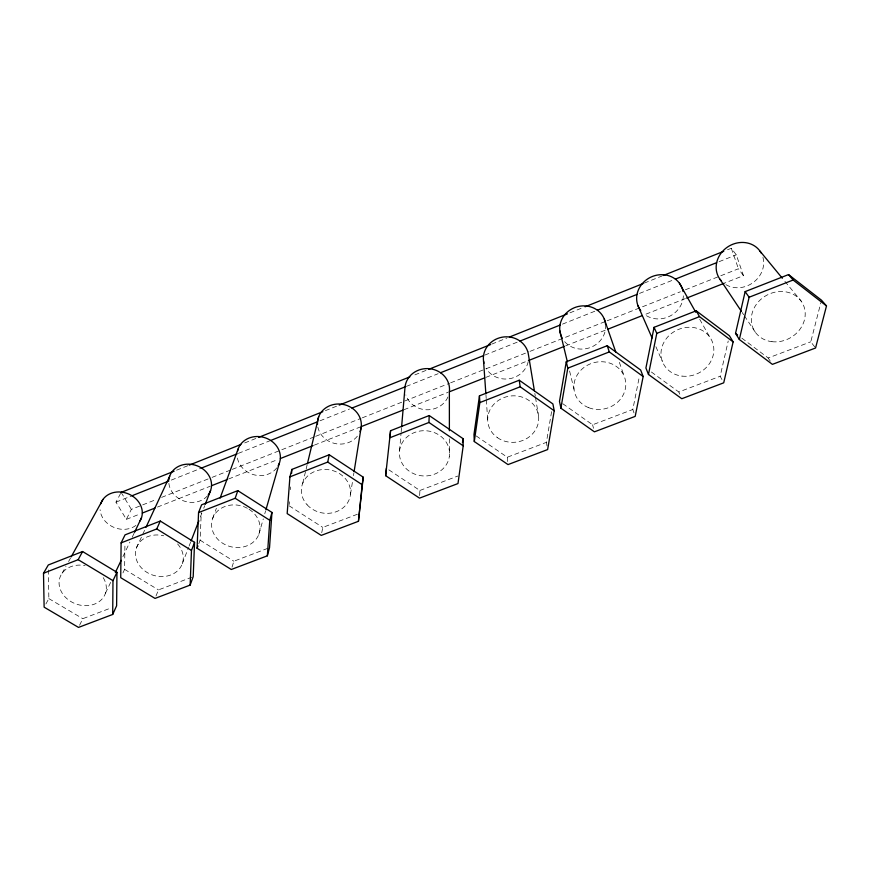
<?xml version="1.0" encoding="UTF-8"?>
<svg xmlns="http://www.w3.org/2000/svg" width="870" height="870" viewBox="0 0 870 870"><rect width="100%" height="100%" fill="white"/><g stroke="black" fill="none" stroke-linecap="round" stroke-linejoin="round"><path stroke-width="0.65" stroke-dasharray="4.35 3.26" d="M122.942 572.928L124.606 569.361L124.932 544.152M198.817 543.663L200.111 540.194L201.264 512.691M419.655 495.585L419.895 490.473L388.651 469.713M289.242 504.459L289.449 501.762M290.362 489.636L290.558 486.939M399.547 450.801L401.037 433.499M401.146 432.172L401.494 428.171M350.501 494.247L352.611 480.979M353.459 475.672L353.883 473.019M547.012 445.962L546.393 442.351L551.776 410.564M321.748 532.734L322.781 527.405L359.538 513.43M634.002 412.935L632.816 409.487L639.352 376.612M721.948 379.537L720.175 376.253L728.223 340.986M302.684 483.35L305.827 470.289M306.142 468.973L307.077 465.058M814.766 346.967L810.775 341.801L820.823 302.793M258.836 534.387L263.295 518.911M264.774 513.757L265.524 511.179M232.029 567.131L233.878 561.215L268.297 548.133M212.671 518.389L216.38 508.276M182.276 563.738L188.616 547.328M189.105 546.066L190.573 542.282M200.328 517.041L201.796 513.256M203.743 508.21L204.722 505.687M156.002 595.983L158.47 589.904L191.955 577.169M136.351 548.089L145.388 528.601M105.477 593.177L110.707 582.226M122.909 556.691L129.88 542.097M132.196 537.225L134.524 532.364M79.594 625.225L82.813 618.679L110.349 608.206M120.582 493.453L115.971 502.153L126.357 519.357L131.348 509.374L141.44 505.372M45.903 603.965L48.85 598.614L48.361 569.013M62.118 573.243L66 566.218M68.589 561.531L70.535 558.018M176.621 470.181L187.974 465.646M244.698 442.95L256.052 438.404M325.38 410.673L337.995 405.627M414.892 374.861L427.496 369.815M491.789 344.096L506.916 338.038M569.959 312.83L582.563 307.784M644.333 283.065L661.983 276.007M727.537 249.777L731.322 248.265L736.27 254.834L743.469 275.638L723.971 283.337M115.971 502.153L131.99 495.759M171.314 480.088L201.535 468.038M238.391 453.346L270.679 440.47M319.975 420.808L349.522 409.03M406.257 386.41L438.099 373.719M484.818 355.09L517.498 342.062M562.488 324.129L594.884 311.21M639.493 293.418L672.891 280.107M719.109 261.674L736.27 254.834M142.702 504.872L156.589 499.369M161.635 497.368L210.855 477.858M212.117 477.358L231.05 469.854M232.312 469.354L314.353 436.838M315.614 436.338L361.05 418.329M362.312 417.828L449.398 383.311M450.66 382.811L528.916 351.795M530.178 351.295L605.911 321.28M607.173 320.78L680.373 291.776M685.419 289.775L738.434 268.765L743.469 275.638M126.357 519.357L139.852 514.029M157.459 507.069L210.268 486.221M228.636 478.968L277.878 459.523M314.364 445.114L360.028 427.072M403.984 409.716L448.104 392.283M485.862 377.373L527.166 361.061M565.696 345.847L605.368 330.176M685.397 298.573L644.79 314.614A23.762 21.696 -26.7 0 0 670.444 315.832A23.762 21.696 -26.7 0 0 683.32 293.777M419.895 490.473L457.881 476.02M476.205 435.935L507.286 457.228L546.393 442.351M562.792 403.734L592.59 424.788L632.816 409.487M651.391 372.012L678.807 391.989L720.175 376.253M741.849 338.158L768.199 357.994L810.775 341.801M48.85 598.614L82.813 618.679M124.606 569.361L158.47 589.904M200.111 540.194L233.878 561.215M289.144 505.807L322.781 527.405M784.914 281.38L801.237 301.205M742.164 312.482L743.643 314.701M744.383 315.81L755.475 332.416M768.199 357.994L770.298 361.18M121.158 492.376L131.348 509.374M699.708 319.268L709.529 336.723M678.807 391.989L679.807 394.23M655.915 346.717L662.429 361.626M619.375 362.366L624.258 376.373M731.322 248.265L738.434 268.765M592.59 424.788L593.514 428.312M569.589 371.022L574.004 389.216M534.843 393.457L535.278 396.111M535.496 397.438L538.552 415.969M507.286 457.228L507.775 462.144M485.917 394.501L486.199 398.514M486.297 399.852L487.896 422.559M449.388 438.795L449.398 456.25A25.089 22.631 2.5 0 1 409.444 471.333A25.089 22.631 2.5 0 1 414.653 432.444A25.089 22.631 2.5 0 1 449.398 456.25M762.946 257.357A24.469 21.902 -32.3 0 1 752.691 282.891A24.469 21.902 -32.3 0 1 724.906 284.012M605.607 324.532A23.164 21.435 -18.6 0 1 590.774 347.347A23.164 21.435 -18.6 0 1 564.086 340.975M528.21 361.659A22.685 21.087 -8.2 0 1 509.363 378.744A22.685 21.087 -8.2 0 1 486.091 368.347M447.93 396.981A22.315 20.608 2.3 0 1 426.169 409.77A22.315 20.608 2.3 0 1 405.833 394.904M357.353 436.174A22.022 19.977 11 0 1 334.743 443.472A22.022 19.977 11 0 1 317.833 427.029M276.78 467.886A21.815 19.347 16.2 0 1 252.681 474.411A21.815 19.347 16.2 0 1 237.129 455.108M207.473 495.824A21.674 18.792 19.1 0 1 183.961 501.011A21.674 18.792 19.1 0 1 168.802 482.328M177.6 543.957A24.262 20.423 17.9 0 1 168.878 575.603A24.262 20.423 17.9 0 1 135.589 556.039A24.262 20.423 17.9 0 1 163.69 535.779M135.894 525.437A21.532 18.237 21.2 0 1 113.557 527.22A21.532 18.237 21.2 0 1 100.083 509.711M103.204 577.626A24.088 19.749 19.9 0 1 89.936 605.346A24.088 19.749 19.9 0 1 59.193 584.923A24.088 19.749 19.9 0 1 85.119 565.62M249.027 509.254A24.447 21.087 15 0 1 247.178 545.762A24.447 21.087 15 0 1 211.573 524.273A24.447 21.087 15 0 1 247.939 508.602M588.772 407.715A26.133 23.697 -15.7 0 0 625.704 382.408A26.133 23.697 -15.7 0 0 585.021 366.716A26.133 23.697 -15.7 0 0 588.772 407.715M771.951 341.682A27.731 24.338 -29.3 0 0 804.108 306.903A27.731 24.338 -29.3 0 0 758.716 301.466A27.731 24.338 -29.3 0 0 771.951 341.682M497.292 437.577A25.545 23.24 -6.5 0 0 538.432 422.048A25.545 23.24 -6.5 0 0 503.882 397.601A25.545 23.24 -6.5 0 0 497.292 437.577M307.11 504.796A24.719 21.859 10.2 0 0 349.12 499.782A24.719 21.859 10.2 0 0 321.672 469.648A24.719 21.859 10.2 0 0 307.11 504.796M681.993 376.101A26.861 24.055 -23.5 0 0 712.53 342.28A26.861 24.055 -23.5 0 0 667.714 336.951A26.861 24.055 -23.5 0 0 681.993 376.101"/><path stroke-width="1.3" d="M112.698 614.459L112.98 580.66L116.95 572.319L82.585 551.526L48.296 564.978L43.5 573.243L44.131 607.173L78.517 627.411L112.698 614.459L116.613 605.824L116.95 572.319M121.115 542.88L120.723 577.68L155.023 598.408L190.138 585.097L193.194 576.69L194.565 542.336L160.287 521.043L125.052 534.865L121.115 542.88L156.763 528.938L160.287 521.043M463.21 445.81L428.953 422.472L429.204 415.545L390.576 430.704L385.638 475.683L419.536 498.14L457.99 483.557L463.21 445.81L463.036 438.643L429.204 415.545M190.138 585.097L191.476 550.438L194.565 542.336M197.088 548.274L198.556 512.593L201.59 504.839L237.793 490.637L271.962 512.441L269.526 547.665L267.351 555.821L231.289 569.491L197.088 548.274L197.958 545.968M267.351 555.821L269.787 520.293L271.962 512.441M289.917 476.858L287.176 513.594L321.237 535.398L358.44 521.293L363.247 477.184L329.23 454.771L291.885 469.419L289.917 476.858L327.729 462.068L362.181 484.71L358.44 521.293M291.58 473.465L291.885 469.419M401.603 426.844L405.039 386.9A22.315 20.608 2.3 0 1 429.726 368.728A22.315 20.608 2.3 0 1 449.366 391.794L449.388 430.737M390.576 430.704L389.836 437.773L428.953 422.472M385.638 475.683L386.421 468.234M462.481 442.645L463.036 438.643M362.181 484.71L363.247 477.184M479.457 395.839L473.987 434.413L474.302 441.536L508.015 464.591L547.632 449.572L554.223 410.77L552.896 403.941L519.249 380.223L479.457 395.839L479.848 402.571L474.302 441.536M354.09 471.692L361.257 426.594L402.734 410.205M566.272 361.779L559.486 401.385L560.9 408.193L594.428 431.835L635.187 416.382L643.158 376.525L640.657 370.033L607.227 345.716L566.272 361.779L567.805 368.162L560.9 408.193M654.055 327.337L645.91 368.01L648.476 374.47L681.786 398.721L723.72 382.822L733.127 341.877L729.419 335.755L696.207 310.808L654.055 327.337L656.785 333.362L648.476 374.47M327.729 462.068L329.23 454.771M735.531 333.395L745.144 291.613L788.535 274.583L821.487 300.193L826.5 305.925L815.56 348L772.397 364.367L739.337 339.496L735.531 333.395L737.64 334.983M739.337 339.496L749.124 297.235L745.144 291.613M307.393 463.753L318.692 416.708M265.894 509.885L279.259 463.471M198.556 512.593L235.183 498.271L237.793 490.637M220.088 498.162L238.162 448.876M191.063 541.02L198.871 520.825M205.211 504.426L210.583 490.539M145.953 527.383L169.672 476.238M115.351 572.504L121.169 560.334M134.524 532.364L141.495 517.77M43.5 573.243L78.169 559.682L82.585 551.526M71.177 556.854L102.91 499.489M121.158 492.376L174.098 471.192M189.236 465.135L240.914 444.461M258.564 437.403L322.857 411.673M339.246 405.115L409.846 376.873M428.758 369.315L490.528 344.596M509.439 337.038L567.436 313.831M585.086 306.773L643.071 283.576M663.244 275.507L723.753 251.299M131.99 495.759L168.791 481.088M201.535 468.038L237.151 453.835M270.679 440.47L317.517 421.798M351.98 408.052L405.039 386.9M440.546 372.741L483.557 355.591M520.01 341.062L559.997 325.119M597.385 310.209L637.025 294.408M675.359 279.118L716.662 262.653M142.31 513.061L154.936 508.069M211.53 485.721L227.418 479.446M280.347 458.544L313.102 445.603M449.366 391.794L484.601 377.874M528.416 360.571L564.456 346.336M607.825 329.208L642.321 315.582M686.647 298.084L723.971 283.337M479.848 402.571L520.162 386.802L554.223 410.77M567.805 368.162L609.304 351.926L643.158 376.525M656.785 333.362L699.502 316.647L733.127 341.877M749.124 297.235L793.135 280.02L826.5 305.925M78.169 559.682L112.98 580.66M156.763 528.938L191.476 550.438M235.183 498.271L269.787 520.293M788.535 274.583L793.135 280.02M759.999 251.136L782.337 278.259M719.979 279.259L741.425 311.384M696.207 310.808L699.502 316.647M679.416 283.185L695.782 312.286M637.982 305.707L652.108 338.017M604.291 319.083L615.819 352.187M607.227 345.716L609.304 351.926M559.834 330.752L567.392 361.931M534.408 390.815L528.503 355.058A22.685 21.087 -8.2 0 0 502.066 337.212A22.685 21.087 -8.2 0 0 483.981 363.258M519.249 380.223L520.162 386.802M483.557 361.104L485.819 393.164M721.426 281.021A24.469 21.902 -32.3 0 1 727.113 247.319A24.469 21.902 -32.3 0 1 761.217 253.083M317.485 424.419A22.022 19.977 11 0 1 342.649 404.332A22.022 19.977 11 0 1 359.995 431.64M237.477 451.323A21.815 19.347 16.2 0 1 265.513 437.914A21.815 19.347 16.2 0 1 278.183 465.754M168.878 479.859A21.674 18.792 19.1 0 1 197.033 465.776A21.674 18.792 19.1 0 1 208.245 494.856M100.779 503.763A21.532 18.237 21.2 0 1 128.814 494.084A21.532 18.237 21.2 0 1 139.972 520.999M562.205 338.18A23.164 21.435 -18.6 0 1 576.342 307.012A23.164 21.435 -18.6 0 1 605.607 324.532M640.733 310.633A23.762 21.696 -26.7 0 1 651.217 276.964A23.762 21.696 -26.7 0 1 683.037 291.504"/></g></svg>
